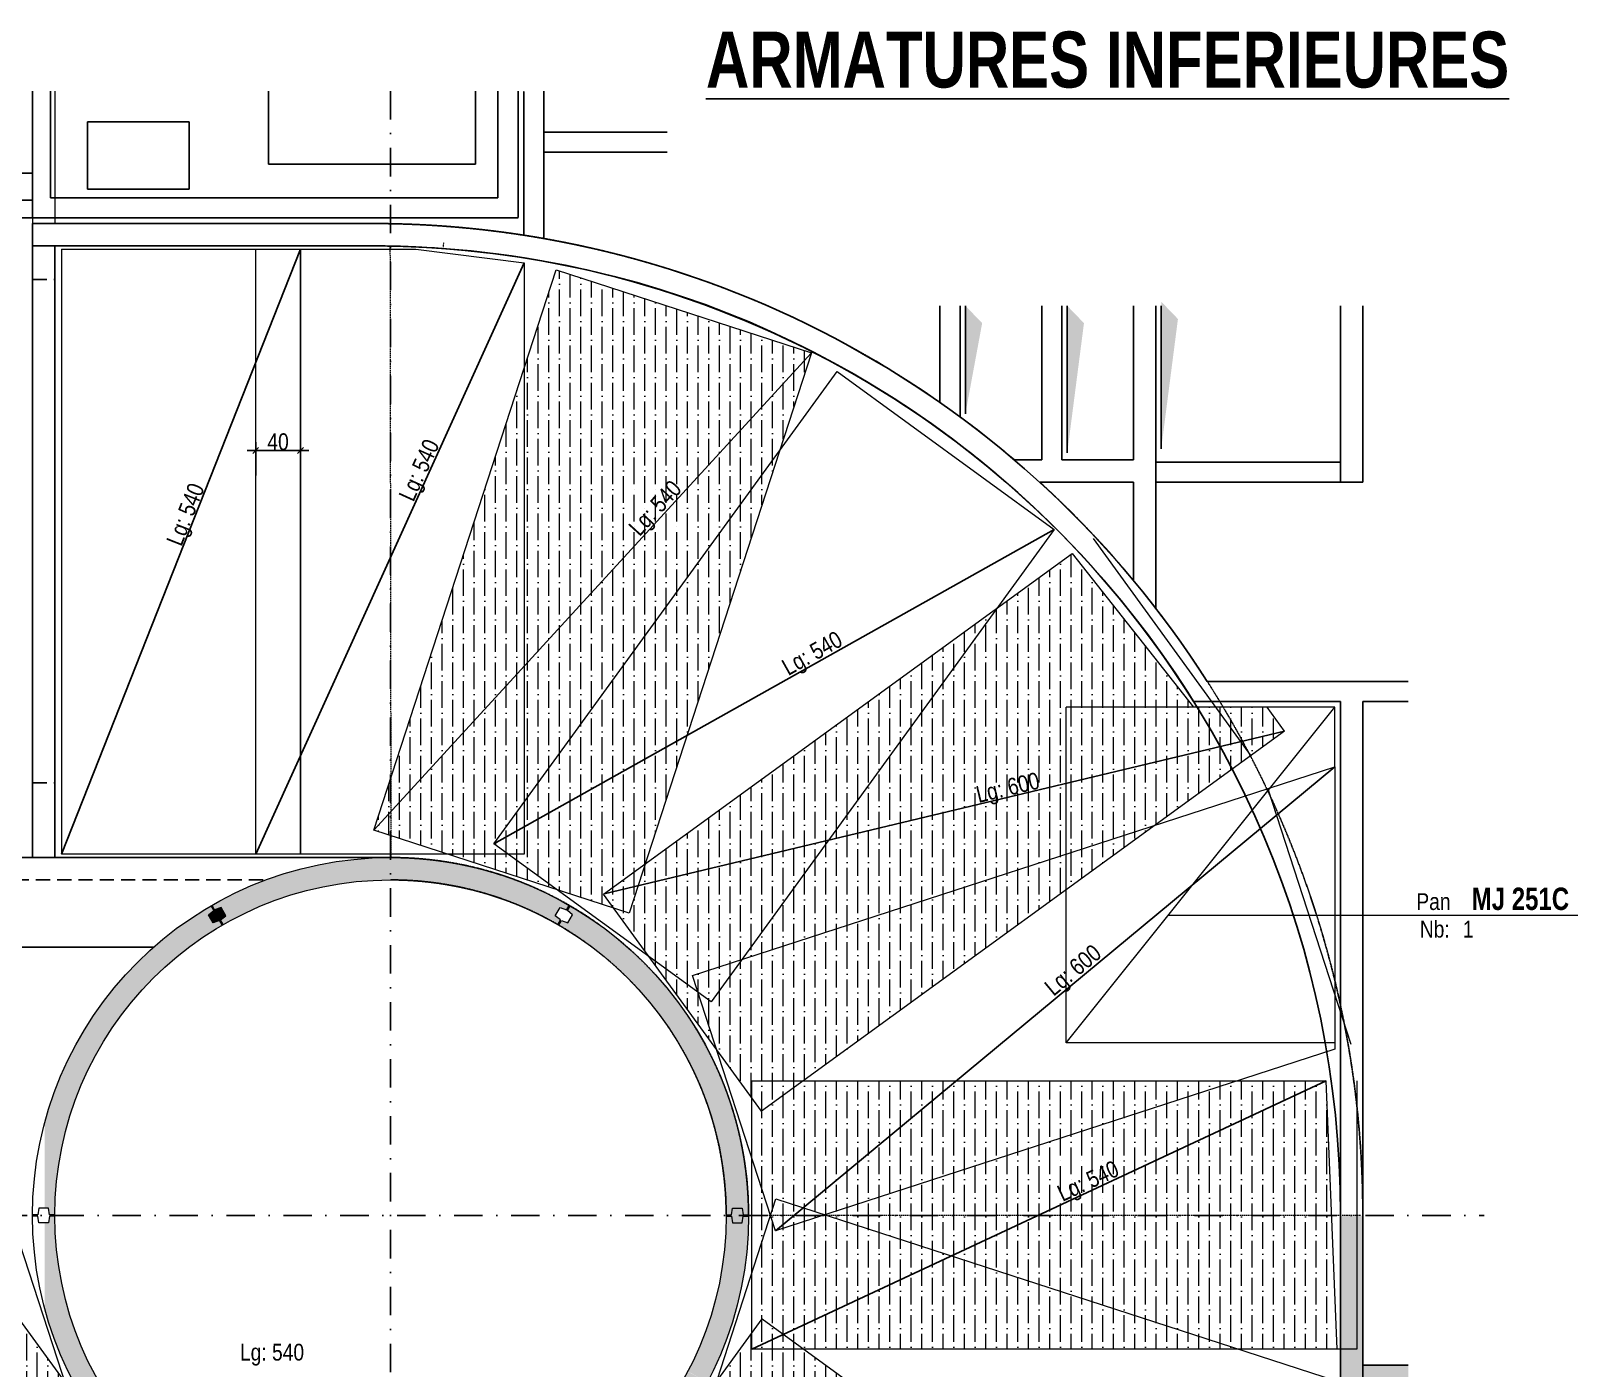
# Model space of a CAD drawing. Header units: metres. Extents: x 41786 to 48013, y -141861 to -137661.
# Drawn here: x 45479 to 46855, y -140991 to -139796 of the extents above; entities that cross this region are included whole.
import ezdxf
from ezdxf.enums import TextEntityAlignment as Align

# ---------------------------------------------------------------- set-up
doc = ezdxf.new("R2010")
doc.units = ezdxf.units.M
doc.header["$PDMODE"] = 65
for name, pattern in [('CACHEx2', [19.049999999999997, 12.7, -6.35]), ('INTERROMPU2', [9.524999999999999, 6.35, -3.175]), ('TIRETPTX2', [50.8, 25.4, -12.7, 0, -12.7]), ('VW-01', [0.41656, 0.20828, -0.20828])]:
    doc.linetypes.add(name, pattern=pattern)
for name, color, linetype in [('01_cote_gen', 4, 'Continuous'), ('01_isolant ext', 2, 'TIRETPTX2'), ('01_linteaux', 3, 'Continuous'), ('01_murs_coup', 5, 'Continuous'), ('01_murs_sup', 2, 'INTERROMPU2'), ('01_poch_murs', 251, 'Continuous'), ('01_texte', 230, 'Continuous'), ('AA_COTES', 2, 'Continuous')]:
    doc.layers.add(name, color=color, linetype=linetype)
doc.layers.add('B Général', color=7, linetype='Continuous', lineweight=5)
doc.styles.add('ARIAL NA', font='ARIALN.TTF')
doc.styles.add('impact', font='impact.ttf')
doc.styles.add('STYLE2', font='ARIALN.TTF')
doc.dimstyles.new('JB50', dxfattribs={"dimscale": 0.1, "dimtxt": 150, "dimasz": 15, "dimexe": 0.1, "dimexo": 0.1, "dimgap": 0.09, "dimtad": 1, "dimdec": 1, "dimdsep": 46, "dimtxsty": 'STYLE2', "dimblk1": 'BOND_G', "dimblk2": 'BOND_D', "dimsah": 1, "dimcen": 1.5, "dimdle": 0.01, "dimse1": 1, "dimse2": 1, "dimclrd": 4, "dimclre": 2, "dimclrt": 6, "dimazin": 2, "dimtfac": 2.333333333333333, "dimtdec": 1, "dimtix": 1, "dimtmove": 2, "dimatfit": 3, "dimldrblk": 'BOND_G', "dimfxl": 1, "dimtolj": 1, "dimtzin": 0, "dimarcsym": 0})
pattern_1 = [(90, (2575.188255495421, 0), (-9.524999999999997, 16.66875), [23.8125, -4.762499999999999, 0, -4.762499999999999])]

# ---------------------------------------------------------------- blocks, each defined once
blk = doc.blocks.new('BOND_G')
at = {"layer": 'AA_COTES', "color": 0}
for p, q in [((0, -5), (0, 14.99999999999999)), ((5, 0), (-5, 0)), ((1.767766952966312, 1.767766952966312), (-1.767766952966426, -1.767766952966426))]:
    blk.add_line(p, q, dxfattribs=at)
blk = doc.blocks.new('BOND_D')
at = {"layer": 'AA_COTES', "color": 0}
for p, q in [((5, 0), (-5, 0)), ((-1.767766952966312, -1.767766952966312), (1.767766952966426, 1.767766952966426)), ((0, 5), (0, -15))]:
    blk.add_line(p, q, dxfattribs=at)
blk = doc.blocks.new('*D23')
at = {"layer": '01_cote_gen', "color": 4, "lineweight": -2, "ltscale": 5, "transparency": 16777216}
blk.add_line((45681.99230941499, -140170.7439860659), (45718.99230941499, -140170.7439860659), dxfattribs=at)
at = {"layer": 'DEFPOINTS', "color": 0, "lineweight": 0, "ltscale": 5, "transparency": 16777216}
for p in [(45720.49230941499, -140170.7439860659), (45680.49230941499, -140189.561810984), (45720.49230941499, -140189.561810984)]:
    blk.add_point(p, dxfattribs=at)
at = {"layer": '01_cote_gen', "color": 4, "lineweight": -2, "ltscale": 5, "transparency": 16777216, "xscale": 1.5, "yscale": 1.5, "zscale": 1.5, "rotation": 180}
blk.add_blockref('BOND_G', (45680.49230941499, -140170.7439860659), dxfattribs=at)
at = {"layer": '01_cote_gen', "color": 4, "lineweight": -2, "ltscale": 5, "transparency": 16777216, "xscale": 1.5, "yscale": 1.5, "zscale": 1.5}
blk.add_blockref('BOND_D', (45720.49230941499, -140170.7439860659), dxfattribs=at)
at = {"layer": '01_cote_gen', "color": 6, "lineweight": 0, "ltscale": 5, "transparency": 16777216, "insert": (45700.49230941499, -140163.0763912501), "char_height": 15, "attachment_point": 5, "style": 'STYLE2'}
blk.add_mtext('\\A1;40', dxfattribs=at)

msp = doc.modelspace()

# ---------------------------------------------------------------- hatches: boundary and pattern name
at = {"layer": '01_poch_murs', "lineweight": 0, "ltscale": 5}
h = msp.add_hatch(dxfattribs=at)
h.set_pattern_fill('ANSI36', color=256, scale=3, angle=45)
h.set_pattern_definition(pattern_1)
h.paths.add_polyline_path([(46177.17799835317, -140083.5604040922), (45948.92443444234, -140009.3963254423), (45801.23228198973, -140463.9460316157), (45801.27571164734, -140493.7518358068)])
h.paths.add_polyline_path([(46177.17799835317, -140083.5604040922), (45801.27571164734, -140493.7518358068), (45801.30682593474, -140515.1055928718), (46000.65034643252, -140579.8762289979), (45991.49005662505, -140567.2681717207), (46028.82552622804, -140540.1423652511)])
h.paths.add_polyline_path([(46022.480973167, -140559.6688917578), (45991.89470187433, -140566.9741797383), (45991.49005662505, -140567.2681717207), (46000.65034643252, -140579.8762289979), (46014.45754640384, -140584.3624602185)])
h.paths.add_polyline_path([(45801.02564274825, -140494.0247155507), (45786.203982493, -140510.1983815685), (45801.02564274825, -140515.0142309163)])
h.paths.add_polyline_path([(45801.02564274825, -140494.0247155507), (45801.02564274825, -140464.5820018073), (45786.203982493, -140510.1983815685)])
h.paths.add_polyline_path([(46027.08842871568, -140258.2075187823), (46072.40593273483, -140208.7562318047), (46050.8730674038, -140189.0233639498), (46005.55556338465, -140238.4746509274)], flags=24)
h = msp.add_hatch(dxfattribs=at)
h.set_pattern_fill('ANSI36', color=256, scale=3, angle=45)
h.set_pattern_definition(pattern_1)
h.paths.add_polyline_path([(46410.41217749308, -140262.9034349878), (46028.82552622804, -140540.1423652511), (46022.480973167, -140559.6688917578), (46542.42785657835, -140435.483708099, 0.01177174634728524), (46521.91557025642, -140400.2752035477), (46518.81925612442, -140400.2752035477)])
h.paths.add_polyline_path([(46545.29136510996, -140400.2752035477), (46521.91557025642, -140400.2752035477, -0.01177174634728528), (46542.42785657835, -140435.483708099), (46562.59197298411, -140430.6676690399, 0.009874421100681574)])
h.paths.add_polyline_path([(46584.60985436443, -140400.2752035477), (46545.29136510996, -140400.2752035477, -0.009874421100681546), (46562.59197298411, -140430.6676690399), (46600.17033992396, -140421.6923745456)])
h.paths.add_polyline_path([(46562.59197298411, -140430.6676690399), (46542.42785657835, -140435.483708099, -0.006643956005760952), (46553.26642357603, -140455.7700645024), (46569.62850839116, -140443.8823140374, 0.004226889471103462)])
h.paths.add_polyline_path([(46600.17033992403, -140421.6923745456), (46562.59197298411, -140430.6676690399, -0.004226889471103518), (46569.62850839116, -140443.8823140374)])
h.paths.add_polyline_path([(46553.26642357603, -140455.7700645024, 0.006643956005760983), (46542.42785657835, -140435.483708099), (46022.480973167, -140559.6688917578), (46014.45754640384, -140584.3624602185), (46000.65034643252, -140579.8762289979), (46124.0251983035, -140749.687144554), (46124.0251983035, -140734.1027286951), (46170.17437670462, -140734.1027286951)])
h.paths.add_polyline_path([(46022.480973167, -140559.6688917578), (45991.89470187433, -140566.9741797383), (45991.49005662505, -140567.2681717207), (46000.65034643252, -140579.8762289979), (46014.45754640384, -140584.3624602185)])
h.paths.add_polyline_path([(46028.82552622804, -140540.1423652511), (45991.89470187432, -140566.9741797383), (46022.480973167, -140559.6688917578)])
h.paths.add_polyline_path([(46323.99068577997, -140496.0895665125), (46389.23103299683, -140480.5074277219), (46382.4460104695, -140452.0994388376), (46317.20566325264, -140467.6815776283)], flags=24)
at = {"layer": '01_poch_murs', "ltscale": 2}
h = msp.add_hatch(dxfattribs=at)
h.set_pattern_fill('DOTS', color=256, scale=2)
h.set_pattern_definition([(0, (31184.52278540348, -123693.3247875976), (1.5875, 3.175), [0, -3.175])])
edge = h.paths.add_edge_path()
edge.add_line((46084.30107080086, -141003.4817265994), (46066.59635654757, -140994.1788725638))
edge.add_arc((45801.02564274825, -140854.6360620284), 300.0000000000003, 276.5946333355052, 332.2805421464702, ccw=False)
edge.add_line((45835.4788741792, -141152.6511201109), (45819.51498508969, -141174.10146582))
edge.add_arc((45801.02564274825, -140854.6360620284), 319.9999999999986, 273.312348763329, 332.2805421464704)
edge = h.paths.add_edge_path()
edge.add_line((46111.97483438158, -140930.204575462), (46111.97483438158, -140854.6360620284))
edge.add_line((46111.97483438158, -140854.6360620284), (46101.02564274825, -140854.6360620284))
edge.add_arc((45801.02564274825, -140854.6360620284), 300, -27.677448900933086, 6.821210263296962e-13, ccw=False)
edge.add_line((46066.69859718294, -140993.984120077), (46084.1445559468, -141003.3994866479))
edge.add_arc((45810.65638932274, -140857.5251169218), 309.9598506684039, 331.9252273199261, 346.4390136200825)
edge = h.paths.add_edge_path()
edge.add_line((46121.02564274825, -140854.6360620284), (46111.97483438159, -140854.6360620284))
edge.add_line((46111.97483438158, -140854.6360620284), (46111.97483438158, -140930.204575462))
edge.add_arc((45801.02564274825, -140854.6360620284), 319.9999999999998, 346.3404843669841, 359.9999999999991)
edge = h.paths.add_edge_path()
edge.add_line((46111.97483438158, -140779.0675485947), (46111.97483438158, -140854.6360620284))
edge.add_line((46111.97483438158, -140854.6360620284), (46121.02564274825, -140854.6360620284))
edge.add_arc((45801.02564274825, -140854.6360620284), 320.0000000000036, 9.770663981455814e-13, 13.65951563301578)
edge = h.paths.add_edge_path()
edge.add_arc((45801.02564274825, -140854.6360620284), 300.000000000009, 270, 276.59463333550497, ccw=False)
edge.add_line((45801.02564274825, -141154.6360620284), (45801.02564274825, -141174.6360620284))
edge.add_arc((45801.02564274826, -140854.6360620284), 319.9999999999745, 269.9999999999987, 273.3123487633279)
edge.add_line((45819.51498508969, -141174.10146582), (45835.4788741792, -141152.6511201109))
edge = h.paths.add_edge_path()
edge.add_line((45649.08365545014, -140590.464820225), (45651.45886378366, -140594.5788017372))
edge.add_arc((45801.02564274825, -140854.6360620284), 300.0000000000018, 90.00000000000102, 119.90450698992771, ccw=False)
edge.add_line((45801.02564274825, -140554.6360620284), (45801.02564274825, -140534.6360620284))
edge.add_arc((45801.02564274826, -140854.6360620284), 320.0000000000146, 90.0000000000016, 119.9104753080759)
edge.add_line((45641.4588507628, -140577.2582711087), (45643.83385076278, -140581.3718917766))
edge.add_line((45643.83385076278, -140581.3718917766), (45649.53000318549, -140579.2379171804))
edge.add_line((45649.53000318548, -140579.2379171804), (45653.77980787285, -140586.5987948212))
edge.add_line((45653.77980787285, -140586.5987948212), (45649.08365545014, -140590.464820225))
edge = h.paths.add_edge_path()
edge.add_line((45953.8660297057, -140590.964820225), (45951.4827037891, -140595.0928618035))
edge.add_arc((45801.02564274825, -140854.6360620284), 300, 0, 59.899152323313615, ccw=False)
edge.add_line((46101.02564274825, -140854.6360620284), (46111.97483438159, -140854.6360620284))
edge.add_line((46111.97483438158, -140854.6360620284), (46111.97483438158, -140779.0675485947))
edge.add_arc((45801.02564274825, -140854.6360620284), 320.0000000000056, 13.65951563301467, 59.90545530901623)
edge.add_line((45961.48271831116, -140577.7723285749), (45959.11583439307, -140581.8718917766))
edge.add_line((45959.11583439308, -140581.8718917766), (45963.8119868158, -140585.7379171804))
edge.add_line((45963.8119868158, -140585.7379171804), (45959.56218212841, -140593.0987948212))
edge.add_line((45959.56218212841, -140593.0987948212), (45953.8660297057, -140590.964820225))
edge = h.paths.add_edge_path()
edge.add_line((45950.6167251136, -140594.5927808678), (45953.00000430192, -140590.464820225))
edge.add_line((45953.00000430192, -140590.464820225), (45948.30385187922, -140586.5987948212))
edge.add_line((45948.30385187921, -140586.5987948212), (45952.55365656658, -140579.2379171804))
edge.add_line((45952.55365656659, -140579.2379171804), (45958.2498089893, -140581.3718917766))
edge.add_line((45958.2498089893, -140581.3718917766), (45960.61673671514, -140577.2722526976))
edge.add_arc((45801.02564274825, -140854.6360620284), 320.0000000000056, 60.08450469353757, 89.99999999999868)
edge.add_line((45801.02564274825, -140534.6360620284), (45801.02564274825, -140554.6360620284))
edge.add_arc((45801.02564274825, -140854.6360620284), 300, 60.09013834427719, 90, ccw=False)
edge = h.paths.add_edge_path()
edge.add_line((45648.21763004636, -141118.3073038316), (45650.5928383798, -141114.1933223195))
edge.add_arc((45801.02564274825, -140854.6360620284), 299.9999999999964, 207.6774489009329, 239.9045069899285, ccw=False)
edge.add_line((45535.35268831356, -140993.984120077), (45512.95947201997, -140993.984120077))
edge.add_arc((45801.02564274825, -140854.6360620284), 319.9999999999995, 205.8147386665101, 239.9104753080765)
edge.add_line((45640.59282535895, -141131.513852948), (45642.96782535899, -141127.4002322799))
edge.add_line((45642.96782535899, -141127.40023228), (45638.27167293627, -141123.5342068762))
edge.add_line((45638.27167293627, -141123.5342068762), (45642.52147762365, -141116.1733292354))
edge.add_line((45642.52147762365, -141116.1733292354), (45648.21763004636, -141118.3073038316))
edge = h.paths.add_edge_path()
edge.add_line((45651.45886378359, -141114.6933223195), (45649.08365545014, -141118.8073038316))
edge.add_line((45649.08365545014, -141118.8073038316), (45653.77980787285, -141122.6733292354))
edge.add_line((45653.77980787285, -141122.6733292354), (45649.53000318548, -141130.0342068762))
edge.add_line((45649.53000318548, -141130.0342068762), (45643.83385076277, -141127.9002322799))
edge.add_line((45643.83385076277, -141127.90023228), (45641.45885076273, -141132.013852948))
edge.add_arc((45801.02564274825, -140854.6360620284), 319.9999999999995, 240.0895246919099, 269.9999999999996)
edge.add_line((45801.02564274825, -141174.6360620284), (45801.02564274825, -141154.6360620284))
edge.add_arc((45801.02564274825, -140854.6360620284), 299.9999999999964, 240.09549301005768, 270, ccw=False)
edge = h.paths.add_edge_path()
edge.add_line((45496.27432281958, -140854.1281424563), (45501.02605941521, -140854.1360620283))
edge.add_arc((45801.02564274825, -140854.6360620284), 300, 120.0954930100568, 179.9045069899198, ccw=False)
edge.add_line((45650.59283837987, -140595.0788017372), (45648.21763004637, -140590.964820225))
edge.add_line((45648.21763004637, -140590.964820225), (45642.52147762365, -140593.0987948212))
edge.add_line((45642.52147762365, -140593.0987948212), (45638.27167293627, -140585.7379171804))
edge.add_line((45638.27167293627, -140585.7379171804), (45642.96782535898, -140581.8718917766))
edge.add_line((45642.96782535898, -140581.8718917766), (45640.59282535901, -140577.7582711087))
edge.add_arc((45801.02564274827, -140854.6360620284), 320.0000000000282, 120.0895246919103, 164.9668322005927)
edge.add_line((45491.97737478284, -140771.6350495793), (45491.97737478284, -140848.1360620283))
edge.add_line((45491.97737478284, -140848.1360620283), (45495.27564274824, -140848.1360620283))
edge.add_line((45495.27564274824, -140848.1360620283), (45496.27432281958, -140854.1281424563))
edge = h.paths.add_edge_path()
edge.add_line((45495.27564274825, -140861.1360620283), (45491.97737478284, -140861.1360620283))
edge.add_line((45491.97737478284, -140861.1360620283), (45491.97737478284, -140937.6370744774))
edge.add_arc((45801.02564274844, -140854.6360620283), 320.0000000002, 195.0331677994085, 205.8147386665079)
edge.add_line((45512.95947201997, -140993.984120077), (45535.35268831356, -140993.984120077))
edge.add_arc((45801.02564274822, -140854.6360620284), 299.9999999999652, 180.0954930100476, 207.6774489009338, ccw=False)
edge.add_line((45501.02605941521, -140855.1360620283), (45496.27432281958, -140855.1439816003))
edge.add_line((45496.27432281958, -140855.1439816003), (45495.27564274824, -140861.1360620283))
at = {"layer": '01_poch_murs'}
h = msp.add_hatch(color=256, dxfattribs=at)
h.dxf.hatch_style = 1
h.paths.add_polyline_path([(45649.5138160577, -140579.2379171804), (45643.81766363499, -140581.3718917766), (45642.63006597868, -140579.3149122969), (45641.76404057489, -140579.8149122969), (45642.9516382312, -140581.8718917766), (45638.25548580849, -140585.7379171804), (45642.50529049587, -140593.0987948212), (45648.20144291858, -140590.964820225), (45649.38894291858, -140593.021630559), (45650.25496832236, -140592.521630559), (45649.06746832236, -140590.464820225), (45653.76362074507, -140586.5987948212)])
at = {"layer": '01_poch_murs', "lineweight": 0, "ltscale": 5}
h = msp.add_hatch(dxfattribs=at)
h.set_pattern_fill('ANSI36', color=256, scale=3, angle=45)
h.set_pattern_definition(pattern_1)
h.paths.add_polyline_path([(46642.30190931793, -140854.6360620311), (46379.56423488334, -140854.6360620302), (46152.31640726094, -140960.8763485878), (46170.52095771392, -140974.1027286951), (46647.17543500153, -140974.1027286951)])
h.paths.add_polyline_path([(46379.56423488334, -140854.6360620302), (46124.0251983035, -140854.6360620294), (46124.0251983035, -140959.5849795027), (46133.18548811095, -140946.9769222255), (46152.31640726094, -140960.8763485878)])
h.paths.add_polyline_path([(46307.04461488432, -140734.1027286951), (46170.17437670462, -140734.1027286951), (46132.55851717525, -140761.4322503706), (46124.0251983035, -140749.687144554), (46124.0251983035, -140854.6360620294), (46161.77452266593, -140854.6360620295)])
h.paths.add_polyline_path([(46170.17437670462, -140734.1027286951), (46124.0251983035, -140734.1027286951), (46124.0251983035, -140749.687144554), (46132.55851717525, -140761.4322503706)], flags=17)
h.paths.add_polyline_path([(46637.38487001195, -140734.1027286951), (46307.04461488432, -140734.1027286951), (46161.77452266592, -140854.6360620295), (46379.56423488336, -140854.6360620302)])
h.paths.add_polyline_path([(46637.38487001195, -140734.1027286951), (46379.56423488336, -140854.6360620302), (46642.30190931793, -140854.6360620311)])
h.paths.add_polyline_path([(46401.14472289316, -140853.0453515285), (46461.90768077316, -140824.6381534277), (46449.53816708559, -140798.17978057), (46388.7752092056, -140826.5869786708)], flags=24)
at = {"layer": '01_poch_murs', "ltscale": 3}
h = msp.add_hatch(color=256, dxfattribs=at)
h.dxf.hatch_style = 1
h.paths.add_polyline_path([(46661.99149817301, -140854.6360620312), (46650.03734740031, -140854.6360620311), (46650.03734740031, -140993.984120077), (46661.99149817301, -140993.984120077)])
h.paths.add_polyline_path([(46661.99149817301, -140993.984120077), (46650.03734740031, -140993.984120077), (46650.03734740031, -141081.2678417375, -0.05685672674299572), (46571.16402289779, -141265.9841195719), (46599.79852948099, -141265.9841195719, 0.04218689000615108), (46661.99149817301, -141125.6960125932)])
h.paths.add_polyline_path([(46644.52518105346, -141028.3565361103), (46659.12598788009, -141028.3565361103), (46659.12598788009, -141017.7835380634), (46644.52518105346, -141017.7835380634)], flags=25)
h.paths.add_polyline_path([(46638.27518001152, -141028.3565361103), (46652.87598683816, -141028.3565361103), (46652.87598683816, -141017.7835380634), (46638.27518001152, -141017.7835380634)], flags=25)
edge = h.paths.add_edge_path()
edge.add_line((46710.66254048944, -141004.2752028863), (46710.66254048944, -140993.984120077))
edge.add_line((46710.66254048944, -140993.9841200771), (46661.99149817301, -140993.9841200771))
edge.add_line((46661.99149817301, -140993.984120077), (46661.99149817301, -141125.6960125932))
edge.add_arc((45801.02564273436, -140827.9397434811), 911.0000000146721, 340.922577161864, 342.5367566847214)
edge.add_line((46670.03734740031, -141101.3252902467), (46670.03734740031, -141004.2752028863))
edge.add_line((46670.03734740031, -141004.2752028863), (46710.66254048944, -141004.2752028863))
h.paths.add_polyline_path([(46710.66254048944, -140993.984120077), (46710.66254048944, -140988.2752028863), (46670.03734740031, -140988.2752028863), (46670.03734740031, -140854.6360620284), (46661.99149817301, -140854.6360620284), (46661.99149817301, -140993.984120077)])
at = {"layer": '01_poch_murs', "lineweight": 0, "ltscale": 5}
h = msp.add_hatch(dxfattribs=at)
h.set_pattern_fill('ANSI36', color=256, scale=3, angle=45)
h.set_pattern_definition(pattern_1)
h.paths.add_polyline_path([(46133.18548811095, -140946.9769222255), (46124.0251983035, -140959.5849795027), (46124.0251983035, -140974.1027286951), (46152.31640726094, -140960.8763485878)])
h.paths.add_polyline_path([(46152.31640726094, -140960.8763485878), (46124.0251983035, -140974.1027286951), (46170.52095771392, -140974.1027286951)], flags=17)
h.paths.add_polyline_path([(46170.52095771392, -140974.1027286951), (46124.0251983035, -140974.1027286951), (46124.0251983035, -140959.5849795027), (46000.65034643249, -141129.3958950588), (46015.47200668776, -141124.580045711), (46022.99752604104, -141147.7412127332), (46570.6103385665, -141264.7846788878)])
h.paths.add_polyline_path([(46022.99752604104, -141147.7412127332), (46029.73288709015, -141168.470522551), (46429.5418780163, -141458.9487575378), (46570.6103385665, -141264.7846788878)])
h.paths.add_polyline_path([(46015.47200668776, -141124.580045711), (46000.65034643251, -141129.3958950588), (45992.11702756075, -141141.1410008754), (46022.99752604105, -141147.7412127332)])
h.paths.add_polyline_path([(46022.99752604104, -141147.7412127332), (45992.11702756075, -141141.1410008754), (46029.73288709015, -141168.470522551)])
h.paths.add_polyline_path([(46259.16731505824, -141205.2736659062), (46324.7611843078, -141219.2933046726), (46330.86583824093, -141190.7313796061), (46265.27196899137, -141176.7117408398)], flags=24)
h = msp.add_hatch(dxfattribs=at)
h.set_pattern_fill('ANSI36', color=256, scale=3, angle=45)
h.set_pattern_definition(pattern_1)
h.paths.add_polyline_path([(45469.49276832126, -140947.8398736861), (45035.8935913313, -141262.8681158774), (45579.94740678059, -141148.4426549149), (45587.59373909267, -141124.9096638382), (45601.40093906398, -141129.3958950588)])
h.paths.add_polyline_path([(45573.22575926847, -141169.1297588056), (45579.94740678059, -141148.4426549149), (45035.8935913313, -141262.8681158774), (45176.9620518815, -141457.0321945274)])
h.paths.add_polyline_path([(45601.40093906398, -141129.3958950588), (45587.59373909267, -141124.9096638382), (45579.94740678059, -141148.4426549149), (45610.56122887145, -141142.003952336)])
h.paths.add_polyline_path([(45233.03428463366, -141230.2762424455), (45298.62815388322, -141216.2566036791), (45292.52349995009, -141187.6946786127), (45226.92963070052, -141201.7143173791)], flags=24)

# ---------------------------------------------------------------- linework, layer by layer
at = {"layer": '01_isolant ext'}
for p, q in [((45801.02564274825, -139849.4994023809), (45801.02564274825, -141797.2192212075)), ((44687.223325958, -140854.6360620284), (46778.53914454239, -140854.6360620284))]:
    msp.add_line(p, q, dxfattribs=at)
at = {"layer": '01_linteaux', "linetype": 'Continuous'}
for p, q in [((45692.0257641077, -139914.7707041687), (45692.02576410769, -139849.4994023809)), ((45877.0257641077, -139849.4994023809), (45877.0257641077, -139914.7707041687)), ((45530.02576415234, -139877.1397360036), (45621.02576415232, -139877.1397360036)), ((45530.02576415234, -139937.1397360037), (45530.02576415234, -139877.1397360036)), ((45621.02576415232, -139877.1397360036), (45621.02576415232, -139937.1397360037)), ((45877.0257641077, -139914.7707041687), (45692.0257641077, -139914.7707041687)), ((45621.02576415232, -139937.1397360037), (45530.02576415234, -139937.1397360037))]:
    msp.add_line(p, q, dxfattribs=at)
at = {"layer": '01_linteaux'}
for p, q in [((45938.07418079647, -139849.4994023809), (45938.07418079647, -139981.3609049744)), ((45481.02576528869, -139922.949213397), (45193.62723483963, -139922.949213397)), ((45481.02576528869, -139962.949213397), (45181.61167778898, -139962.949213397)), ((45481.02576528869, -139967.9492132297), (45481.02576528869, -140467.9444785511)), ((45501.02576528869, -139987.9492132297), (45501.02576528869, -140534.6360620284)), ((45501.02576528869, -140534.6360620284), (45354.1953017618, -140534.6360620284)), ((45801.02564274823, -140534.6360620284), (45501.02576528869, -140534.6360620284)), ((45589.36553786311, -140614.6360620284), (44985.85216506688, -140614.6360620284))]:
    msp.add_line(p, q, dxfattribs=at)
at = {"layer": '01_linteaux', "ltscale": 200}
for p, q in [((46485.03989154634, -140181.2751967454), (46650.0398886798, -140181.2751967454)), ((46485.03989154634, -140199.2751967454), (46650.0398886798, -140199.2751967454))]:
    msp.add_line(p, q, dxfattribs=at)
at = {"layer": '01_linteaux'}
msp.add_arc((45784.5420812242, -140853.4444783582), 865.4952651284675, 0, 90, dxfattribs=at)
at = {"layer": '01_murs_coup', "linetype": 'Continuous', "lineweight": 5}
for p, q in [((45481.02576528868, -139849.4994023809), (45481.02576528869, -139987.9492132297)), ((45501.02576528869, -139849.4994023809), (45501.02576528869, -139967.9492132297)), ((45796.25025831989, -139967.9492132297), (45501.02576528869, -139967.9492132297)), ((45784.5420812242, -139967.9492132297), (45501.02576528869, -139967.9492132297)), ((45796.25025831989, -139987.9492132297), (45481.02576528869, -139987.9492132297)), ((45784.5420812242, -139987.9492132297), (45481.02576528869, -139987.9492132297)), ((45680.49230941499, -139990.9496562624), (45823.73952597853, -139990.9496562624)), ((45680.49230941499, -140531.6365064731), (45680.49230941499, -139990.9496562624)), ((45720.49230941499, -140531.6365064731), (45720.49230941499, -139990.9496562624)), ((45823.73952597853, -139990.9496562624), (45920.49230941499, -140003.1613010801)), ((45920.49230941499, -140003.1613010801), (45920.49230941499, -140531.6365064731)), ((46292.03988498748, -140127.8083135067), (46292.03988498748, -140041.4934617988)), ((46292.03988498748, -140127.8083135067), (46292.03988498748, -140041.4934617988)), ((46310.03988498748, -140140.7356157748), (46310.03988498748, -140041.4934617988)), ((46383.03988480633, -140041.4934617989), (46383.03988480632, -140179.2751852373)), ((46401.03988480632, -140041.4934617989), (46401.03988480632, -140179.2751852373)), ((46401.03988480632, -140041.4934617989), (46401.03988480632, -140179.2751852373)), ((46465.03989154634, -140041.4934617989), (46465.03989154634, -140179.2751852373)), ((46465.03989154634, -140041.4934617989), (46465.03989154634, -140179.2751852373)), ((46485.03989154634, -140041.4934617988), (46485.03989154634, -140311.7760536749)), ((46485.03989154634, -140041.4934617988), (46485.03989154634, -140311.7760536749)), ((46650.03988513538, -140199.2751964456), (46650.03988513538, -140041.4934617988)), ((46650.03988513538, -140199.2751964456), (46650.03988513538, -140041.4934617988)), ((46670.03988513538, -140199.2751964456), (46670.03988513538, -140041.4934617988)), ((46670.03988513538, -140199.2751964456), (46670.03988513538, -140041.4934617988)), ((45893.36650294538, -140522.4762166656), (46200.09847539596, -140100.2958753542)), ((46200.09847539596, -140100.2958753542), (46394.26255404595, -140241.3643359044)), ((46358.6480198609, -140179.2751852373), (46383.03988480632, -140179.2751852373)), ((46358.6480198609, -140179.2751852373), (46383.03988480632, -140179.2751852373)), ((46401.03988496606, -140179.2751852373), (46465.03989154634, -140179.2751852373)), ((46401.03988512579, -140179.2751852373), (46465.03989154634, -140179.2751852373)), ((46381.58718886396, -140199.2751852373), (46465.03989154634, -140199.2751852373)), ((46381.58718886396, -140199.2751852373), (46465.03989154634, -140199.2751852373)), ((46465.03989154634, -140199.2751852373), (46465.03989154634, -140286.8541548336)), ((46465.03989154634, -140199.2751852373), (46465.03989154634, -140286.8541548336)), ((46670.03988513538, -140199.2751964456), (46650.03988513538, -140199.2751964456)), ((46394.26255404595, -140241.3643359044), (46087.53058159536, -140663.5446772159)), ((46428.9149070806, -140249.4604150583), (46569.9833676308, -140443.6244937083)), ((46531.11068908326, -140377.2752034944), (46710.66254048944, -140377.2752034944)), ((46531.11068908326, -140377.2752034944), (46710.66254048944, -140377.2752034944)), ((46518.81925609114, -140395.2752034944), (46650.03734740031, -140395.2752034944)), ((46518.81925609114, -140395.2752034944), (46650.03734740031, -140395.2752034944)), ((46650.03734740031, -140395.2752035477), (46518.81925612442, -140395.2752035477)), ((46650.03734740031, -140395.2752035477), (46518.81925612442, -140395.2752035477)), ((46650.03734740031, -140395.2752034944), (46650.03734740031, -141098.2361092842)), ((46670.03734740031, -140395.2752034944), (46670.03734740031, -140978.2752028863)), ((46670.03734740031, -140395.2752034944), (46670.03734740031, -140988.2752028863)), ((46670.03734740031, -140395.2752034944), (46710.66254048944, -140395.2752034944)), ((46670.03734740031, -140395.2752034944), (46710.66254048944, -140395.2752034944)), ((46670.03964618972, -140395.2752027662), (46670.03964618972, -140615.2752028446)), ((46070.96962643087, -140640.1896980888), (46645.03734740031, -140453.6637885743)), ((46645.03734740031, -140453.6637885743), (46645.03734740031, -140706.0147223915)), ((46585.19337859889, -140473.1082727387), (46659.35745724888, -140701.3618366495)), ((45920.49230941499, -140531.6365064731), (45680.49230941499, -140531.6365064731)), ((46087.53058159536, -140663.5446772159), (45893.36650294538, -140522.4762166656)), ((45638.27167293627, -140585.7379171804), (45642.96782535898, -140581.8718917766)), ((45642.52147762365, -140593.0987948212), (45638.27167293627, -140585.7379171804)), ((45642.96782535898, -140581.8718917766), (45640.59263004636, -140577.7579328173)), ((45643.83385076277, -140581.3718917766), (45641.45865545014, -140577.2579328173)), ((45649.53000318548, -140579.2379171804), (45643.83385076276, -140581.3718917766)), ((45649.08365545014, -140590.464820225), (45653.77980787285, -140586.5987948212)), ((45653.77980787285, -140586.5987948212), (45649.53000318548, -140579.2379171804)), ((45948.30385187921, -140586.5987948212), (45952.55365656659, -140579.2379171804)), ((45953.00000430192, -140590.464820225), (45948.30385187921, -140586.5987948212)), ((45952.55365656659, -140579.2379171804), (45958.2498089893, -140581.3718917766)), ((45958.2498089893, -140581.3718917766), (45960.62500430192, -140577.2579328173)), ((45959.11583439308, -140581.8718917766), (45961.4910297057, -140577.7579328173)), ((45963.8119868158, -140585.7379171804), (45959.11583439309, -140581.8718917766)), ((45959.56218212841, -140593.0987948212), (45963.8119868158, -140585.7379171804)), ((45648.21763004636, -140590.964820225), (45642.52147762365, -140593.0987948212)), ((45650.59263004636, -140595.0784408929), (45648.21763004636, -140590.964820225)), ((45651.45865545014, -140594.5784408929), (45649.08365545014, -140590.464820225)), ((45950.62500430192, -140594.5784408929), (45953.00000430192, -140590.464820225)), ((45951.4910297057, -140595.0784408929), (45953.8660297057, -140590.964820225)), ((45953.86602970571, -140590.964820225), (45959.56218212841, -140593.0987948212)), ((46145.13370508085, -140868.4432619997), (46070.96962643087, -140640.1896980888)), ((46645.03734740031, -140706.0147223915), (46145.13370508085, -140868.4432619997)), ((45456.91758041565, -140840.828862057), (45531.08165906564, -141069.0824259679)), ((45486.77603337348, -140848.1360620283), (45485.77603337348, -140854.1360620283)), ((45495.27564274824, -140848.1360620283), (45486.77603337348, -140848.1360620283)), ((45496.27564274824, -140854.1360620283), (45495.27564274824, -140848.1360620283)), ((46071.29924455816, -141068.0679656839), (46145.46332320815, -140839.8144017731)), ((46105.80801700382, -140854.1360620283), (46106.80801700383, -140848.1360620283)), ((46106.80801700383, -140848.1360620283), (46115.30762637858, -140848.1360620283)), ((46115.30762637858, -140848.1360620283), (46116.30762637858, -140854.1360620283)), ((46145.46332320815, -140839.8144017731), (46647.03734740031, -141002.7856813519)), ((45485.78026832134, -140854.1106523412), (45481.02608719301, -140854.102728695)), ((45485.78026832132, -140855.1614717154), (45481.02608719301, -140855.1693953616)), ((45486.77603337348, -140861.1360620283), (45485.77603337348, -140855.1360620283)), ((45495.27564274825, -140861.1360620283), (45486.77603337348, -140861.1360620283)), ((45496.27564274824, -140855.1360620283), (45495.27564274825, -140861.1360620283)), ((45501.02605941521, -140854.1360620283), (45496.27432281958, -140854.1281424563)), ((45501.02605941521, -140855.1360620283), (45496.27432281958, -140855.1439816003)), ((46101.05760033686, -140854.1360620283), (46105.80933693249, -140854.1281424563)), ((46101.05760033686, -140855.1360620283), (46105.80933693249, -140855.1439816003)), ((46105.80801700382, -140855.1360620283), (46106.80801700382, -140861.1360620283)), ((46106.80801700382, -140861.1360620283), (46115.30762637858, -140861.1360620283)), ((46115.30762637858, -140861.1360620283), (46116.30762637859, -140855.1360620283)), ((46116.30339143073, -140854.1106523412), (46121.05757255906, -140854.102728695)), ((46116.30339143074, -140855.1614717154), (46121.05757255906, -140855.1693953616)), ((46670.03734740031, -140988.2752028863), (46710.66254048944, -140988.2752028863)), ((46670.03964618972, -140988.2752028863), (46710.66254048944, -140988.2752028863))]:
    msp.add_line(p, q, dxfattribs=at)
at = {"layer": '01_murs_coup'}
for p, q in [((45784.42148528993, -139967.9492132297), (45500.90516935442, -139967.9492132297)), ((45784.42148528993, -139987.9492132297), (45480.90516935442, -139987.9492132297)), ((46292.03988853079, -140041.4934617988), (46292.03988853057, -140127.8083135058)), ((46310.03988853189, -140140.7356157748), (46310.03988853189, -140041.4934617988)), ((46383.03988835074, -140041.4934617989), (46383.03988835074, -140179.2751852373)), ((46401.03988835074, -140041.4934617989), (46401.03988835074, -140179.2751852373)), ((46465.03989509076, -140179.2751852373), (46465.03989509076, -140041.4934617989)), ((46485.03989508945, -140311.7760536732), (46485.03989508945, -140041.4934617988)), ((46650.0398886798, -140199.2751964456), (46650.0398886798, -140041.4934617988)), ((46670.02283916512, -140041.4934617988), (46670.0398886798, -140199.2751964456)), ((46358.64802340537, -140179.2751852374), (46383.03988835074, -140179.2751852374)), ((46401.03988867021, -140179.2751852373), (46465.03989509076, -140179.2751852373)), ((46465.03989509076, -140199.2751852373), (46381.58719240838, -140199.2751852373)), ((46465.03989509076, -140286.8541548336), (46465.03989509076, -140199.2751852373)), ((46670.0398886798, -140199.2751964456), (46650.0398886798, -140199.2751964456)), ((46710.66254048944, -140377.2752034944), (46530.99009262768, -140377.2752034944)), ((46518.69866015687, -140395.2752034944), (46649.99385146604, -140395.2752034944)), ((46649.99385146604, -140395.2752034944), (46649.99385146604, -141004.2752028863)), ((46669.99385094472, -140395.2752034944), (46669.99614973414, -140988.2752028863)), ((46669.99614973414, -140395.2752034944), (46710.66254048944, -140395.2817013469)), ((46710.66254048944, -140988.2752028863), (46669.99614973414, -140988.2752028863))]:
    msp.add_line(p, q, dxfattribs=at)
at = {"layer": '01_murs_coup', "linetype": 'Continuous', "lineweight": 5}
for radius in [320, 300]:
    msp.add_circle((45801.02564274825, -140854.6360620284), radius, dxfattribs=at)
at = {"layer": '01_murs_coup'}
for radius, start in [(885.4952651284653, 32.5301571259356), (865.4952651284699, 31.96305782062591)]:
    msp.add_arc((45784.42148528993, -140853.4444783582), radius, start, 90, dxfattribs=at)
at = {"layer": '01_murs_coup', "linetype": 'Continuous', "lineweight": 5}
for centre, radius, start, end in [((45784.5420812242, -140853.4444783582), 885.495265128472, 55.0317015988085, 90), ((45784.5420812242, -140853.4444783582), 865.4952651284673, 31.96305782062591, 90), ((45784.5420812242, -140853.4444783582), 865.4952651284699, 31.96305782062591, 89.23381750502224), ((45784.54208122435, -140853.444478358), 885.4952651282422, 49.5831036847616, 53.597733839781), ((45785.57910355699, -140850.7523669482), 882.9768717476221, 39.68996479085293, 47.54596440236999), ((45784.5420812246, -140853.4444783579), 885.4952651279791, 32.5301571259356, 37.7134231416139)]:
    msp.add_arc(centre, radius, start, end, dxfattribs=at)
at = {"layer": '01_murs_sup', "ltscale": 0.05}
for p, q in [((45481.02576528869, -139849.4994023809), (45481.02576528869, -139962.949213397)), ((45497.02576528869, -139849.4994023809), (45497.02576528869, -139944.949213397)), ((45897.025764532, -139849.4994023809), (45897.02576453201, -139944.949213397)), ((45897.025764532, -139849.4994023809), (45897.02576453201, -139944.949213397)), ((45915.025764532, -139849.4994023809), (45915.02576453201, -139962.949213397)), ((45915.025764532, -139849.4994023809), (45915.02576453201, -139962.949213397)), ((45920.07418079647, -139978.2938843992), (45920.07418079647, -139849.4994023809)), ((45920.07418079647, -139978.2938843992), (45920.07418079647, -139849.4994023809)), ((45938.07418079647, -139886.2264552494), (45938.07418079647, -139849.4994023809)), ((45938.07418079647, -139886.2264552494), (45938.07418079647, -139849.4994023809)), ((45938.07418063704, -139849.4994023809), (45938.07418063704, -139886.2264550978)), ((45938.07418063704, -139849.4994023809), (45938.07418063704, -139886.2264550978)), ((45938.07418063704, -139886.2264550978), (46048.44737920123, -139886.2264550978)), ((45938.07418079647, -139904.2264552494), (46048.44737920124, -139904.2264552494)), ((45938.07418079647, -139904.2264552494), (46048.44737920124, -139904.2264552494)), ((45938.07418079647, -139981.3609049744), (45938.07418079647, -139904.2264552494)), ((45938.07418079647, -139981.3609049744), (45938.07418079647, -139904.2264552494)), ((45897.02576453201, -139944.949213397), (45497.02576528869, -139944.949213397)), ((45915.02576453201, -139962.949213397), (45481.02576528869, -139962.949213397)), ((45915.02576453201, -139962.949213397), (45481.02576528869, -139962.949213397)), ((45784.5420812242, -139967.9492132297), (45481.02576528869, -139967.9492132297)), ((45481.02576528869, -139967.9492132297), (45481.02576528869, -140017.9444785511)), ((45784.5420812242, -139987.9492132297), (45501.02576528869, -139987.9492132297)), ((45501.02576528869, -139987.9492132297), (45501.02576528869, -140017.9444785511)), ((45501.02576528869, -139987.9492132297), (45501.02576528869, -140017.9444785511)), ((46292.03988509543, -140127.8083135822), (46292.03988509542, -140041.4934617988)), ((46310.03988509543, -140140.7356158544), (46310.03988509543, -140041.4934617989)), ((46383.03988480633, -140041.4934617989), (46383.03988480632, -140179.2751852373)), ((46401.03988480632, -140041.4934617989), (46401.03988480632, -140179.2751852373)), ((46465.03989162621, -140041.4934617989), (46465.03989162621, -140179.2751852373)), ((46465.03989162621, -140041.4934617989), (46465.03989162621, -140179.2751852373)), ((46485.03989162621, -140041.4934617988), (46485.03989162621, -140311.7760537782)), ((46485.03989162621, -140041.4934617988), (46485.03989162621, -140311.7760537782)), ((46650.0398851354, -140199.2751966427), (46650.0398851354, -140041.4934617989)), ((46650.0398851354, -140199.2751966427), (46650.0398851354, -140041.4934617989)), ((46670.0398851354, -140199.2751966427), (46670.0398851354, -140041.4934617988)), ((46670.0398851354, -140199.2751966427), (46670.0398851354, -140041.4934617988)), ((46358.6480198609, -140179.2751852373), (46383.03988480632, -140179.2751852373)), ((46358.6480198609, -140179.2751852373), (46383.03988480632, -140179.2751852373)), ((46401.03988496606, -140179.2751852373), (46465.03989162621, -140179.2751852373)), ((46401.0398851258, -140179.2751852373), (46465.03989162621, -140179.2751852373)), ((46381.58718886397, -140199.2751852373), (46465.03989162621, -140199.2751852373)), ((46381.58718886397, -140199.2751852373), (46465.03989162621, -140199.2751852373)), ((46465.03989162621, -140199.2751852373), (46465.03989162621, -140286.8541549295)), ((46465.03989162621, -140199.2751852373), (46465.03989162621, -140286.8541549295)), ((46670.0398851354, -140199.2751966427), (46650.0398851354, -140199.2751966427)), ((45481.02576528869, -140467.9444785511), (45481.02576528869, -140534.6360620284)), ((45481.02576528869, -140467.9444785511), (45481.02576528869, -140534.6360620284)), ((45501.02576528869, -140467.9444785511), (45501.02576528869, -140534.6360620284)), ((46650.03734635267, -141098.2361125749), (46650.03734635267, -140853.4444783582)), ((46670.03734635267, -140853.4444783582), (46670.03734635267, -141101.3252935768))]:
    msp.add_line(p, q, dxfattribs=at)
at = {"layer": '01_murs_sup', "ltscale": 2}
for p, q in [((45481.02576528869, -139946.949213397), (45181.61167778898, -139946.949213397)), ((45481.02576528869, -140017.9444785511), (45501.02576528869, -140017.9444785511)), ((45481.02576528869, -140467.9444785511), (45501.02576528869, -140467.9444785511)), ((44950.57297182215, -140554.6360620284), (45689.67035549171, -140554.6360620284))]:
    msp.add_line(p, q, dxfattribs=at)
at = {"layer": '01_murs_sup', "ltscale": 0.05}
for centre, radius, start, end in [((45784.5420812242, -140853.4444783582), 885.4952651284706, 55.03170159053462, 90), ((45784.54208122417, -140853.4444783582), 885.4952651285205, 49.5831036847616, 53.5977338311057), ((45785.57910355614, -140850.752366951), 882.9768717502484, 39.68996478252845, 47.54596440236999), ((45784.5420812242, -140853.4444783582), 885.4952651284699, 0, 37.71342313327008), ((45801.02564274825, -140854.6360620284), 320.0000000000003, 0.2227299198653208, 90), ((45801.02564274825, -140854.6360620284), 299.9999999999994, 0.2300344823411179, 90)]:
    msp.add_arc(centre, radius, start, end, dxfattribs=at)
at = {"layer": '01_poch_murs', "lineweight": 0}
for p, q in [((45506.84433111986, -139990.9496562624), (45720.49230941499, -139990.9496562624)), ((45506.84433111986, -139990.9496562624), (45506.84433111986, -140531.6365064731)), ((45720.49230941499, -139990.9496562624), (45720.49230941499, -140531.6365064731)), ((45786.203982493, -140510.1983815685), (45948.92443444234, -140009.3963254423)), ((45948.92443444234, -140009.3963254423), (46177.17799835317, -140083.5604040922)), ((46177.17799835317, -140083.5604040922), (46014.45754640384, -140584.3624602185)), ((45991.49005662505, -140567.2681717207), (46410.41217749308, -140262.9034349878)), ((46410.41217749308, -140262.9034349878), (46518.81925612442, -140400.2752035477)), ((46645.03734740031, -140400.2752035477), (46405.03734740031, -140400.2752035477)), ((46600.17033992398, -140421.6923745456), (46584.60985436443, -140400.2752035477)), ((46600.17033992396, -140421.6923745456), (46132.55851717525, -140761.4322503706)), ((46014.45754640384, -140584.3624602185), (45786.203982493, -140510.1983815685)), ((45720.49230941499, -140531.6365064731), (45506.84433111986, -140531.6365064731)), ((46132.55851717525, -140761.4322503706), (45991.49005662505, -140567.2681717207)), ((46645.03734740031, -140700.2752035477), (46405.03734740031, -140700.2752035477)), ((46124.0251983035, -140974.1027286951), (46124.0251983035, -140734.1027286951)), ((46124.0251983035, -140734.1027286951), (46637.38487001195, -140734.1027286951)), ((46647.17543500153, -140974.1027286951), (46637.38487001195, -140734.1027286951)), ((46664.71204851424, -140734.1027286951), (46664.71204851424, -140974.1027286951)), ((45992.11702756075, -141141.1410008754), (46133.18548811095, -140946.9769222255)), ((46133.18548811095, -140946.9769222255), (46570.6103385665, -141264.7846788878)), ((45469.49276832126, -140947.8398736861), (45610.56122887145, -141142.003952336)), ((46664.71204851424, -140974.1027286951), (46124.0251983035, -140974.1027286951))]:
    msp.add_line(p, q, dxfattribs=at)
at = {"layer": '01_poch_murs', "linetype": 'CACHEx2', "lineweight": 5, "ltscale": 0.1}
for p, q in [((45800.53892851442, -139988.0970597819), (45801.33528375085, -140534.6362118371)), ((46667.97950727823, -140854.6360620312), (46121.02564274825, -140854.6360620294))]:
    msp.add_line(p, q, dxfattribs=at)
at = {"layer": '01_poch_murs', "ltscale": 200}
for p, q in [((46314.86160269591, -140137.9131110044), (46314.86259591989, -140041.4934617988)), ((46405.86760299387, -140172.9247894292), (46405.86867903839, -140041.4934617988)), ((46489.86160925347, -140169.2387638527), (46489.86265512005, -140041.4934617988))]:
    msp.add_line(p, q, dxfattribs=at)
at = {"layer": '01_poch_murs', "lineweight": 0, "ltscale": 5}
for p, q in [((46405.03734740031, -140700.2752035477), (46645.03734740031, -140400.2752035477)), ((46405.03734740031, -140700.2752035477), (46405.03734740031, -140400.2752035477)), ((46645.03734740031, -140453.6637885743), (46645.03734740031, -140400.2752035477)), ((46496.27076958407, -140586.233425818), (46898.44913726067, -140586.233425818))]:
    msp.add_line(p, q, dxfattribs=at)
at = {"layer": '01_poch_murs', "ltscale": 200}
for points in [[(46489.86160925347, -140169.2387638527), (46489.86260247746, -140037.8074362223), (46504.82829877844, -140053.2927231425)], [(46314.86160269591, -140137.9131110044), (46314.86259591989, -140041.4934617988), (46329.82829222088, -140056.978748719)], [(46405.86760299387, -140172.9247894292), (46405.86859621785, -140041.4934617988), (46420.83429251883, -140056.978748719)]]:
    msp.add_solid(points, dxfattribs=at)
at = {"layer": '01_texte'}
for p, q in [((45506.84433111986, -140531.6365064731), (45720.49230941499, -139990.9496562624)), ((45680.49230941499, -140531.6365064731), (45920.49230941499, -140003.1613010801)), ((45786.203982493, -140510.1983815685), (46177.17799835317, -140083.5604040922)), ((45893.36650294538, -140522.4762166656), (46394.26255404595, -140241.3643359044)), ((45991.89470187431, -140566.9741797383), (46600.17033992397, -140421.6923745456)), ((46145.13370508085, -140868.4432619997), (46645.03734740031, -140453.6637885743)), ((46124.0251983035, -140974.1027286951), (46637.38487001195, -140734.1027286951))]:
    msp.add_line(p, q, dxfattribs=at)
at = {"layer": 'B Général', "color": 8, "linetype": 'VW-01', "lineweight": 5, "true_color": 0x808080}
msp.add_line((45848.31426677651, -139984.7662289652), (45848.08625801198, -139988.9604289449), dxfattribs=at)
at = {"layer": 'B Général', "color": 7, "linetype": 'Continuous', "lineweight": 18}
msp.add_line((46310.03988498748, -140140.7356157748), (46310.03988498748, -140041.4934617988), dxfattribs=at)

# ---------------------------------------------------------------- texts
at = {"layer": '01_texte', "style": 'impact'}
msp.add_text('%%UARMATURES INFERIEURES', height=50, dxfattribs=at).set_placement((46441.94287063058, -139861.4036387654), align=Align.BOTTOM_CENTER)
at = {"layer": '01_texte', "style": 'ARIAL NA'}
for s, rotation, p in [('Lg: 540', 65.57545658421648, (45821.42751083225, -140217.5141165612)), ('Lg: 540', 68.43895214113464, (45614.06536492062, -140257.2916538434)), ('Lg: 540', 47.49763947145231, (46023.53718900401, -140248.3504374691)), ('Lg: 540', 29.30192477477079, (46156.45698992724, -140372.5029872406)), ('Lg: 600', 13.43298497897948, (46326.57004522471, -140485.9347518731)), ('Lg: 600', 39.68313372301686, (46393.60318456366, -140659.2250557875)), ('Lg: 540', 25.05648757378193, (46401.62519735483, -140842.5790962384))]:
    msp.add_text(s, height=15, rotation=rotation, dxfattribs=at).set_placement(p)
at = {"layer": '01_texte'}
for s, height, style, p in [('MJ 251C', 20, 'impact', (46767.42162737389, -140581.5167566948)), ('Pan', 15, 'ARIAL NA', (46717.9049530015, -140581.5167566948)), ('Nb:', 15, 'ARIAL NA', (46721.02330020159, -140606.1499279032)), ('1', 15, 'ARIAL NA', (46759.51909446029, -140606.1499279032)), ('Lg: 540', 15, 'ARIAL NA', (45666.43134218843, -140984.24158134))]:
    msp.add_text(s, height=height, dxfattribs=dict(at, style=style)).set_placement(p)

# ---------------------------------------------------------------- dimensions: what is measured, and where the dimension line sits
at = {"layer": '01_cote_gen', "lineweight": 0, "ltscale": 5}
dim = msp.add_linear_dim(base=(45720.49230941499, -140170.7439860659), p1=(45680.49230941499, -140189.561810984), p2=(45720.49230941499, -140189.561810984), dimstyle='JB50', dxfattribs=at)
dim.commit()
dim.dimension.update_dxf_attribs({"geometry": '*D23', "text_midpoint": (45700.49230941499, -140163.0763912501)})

doc.saveas('drawing.dxf')
